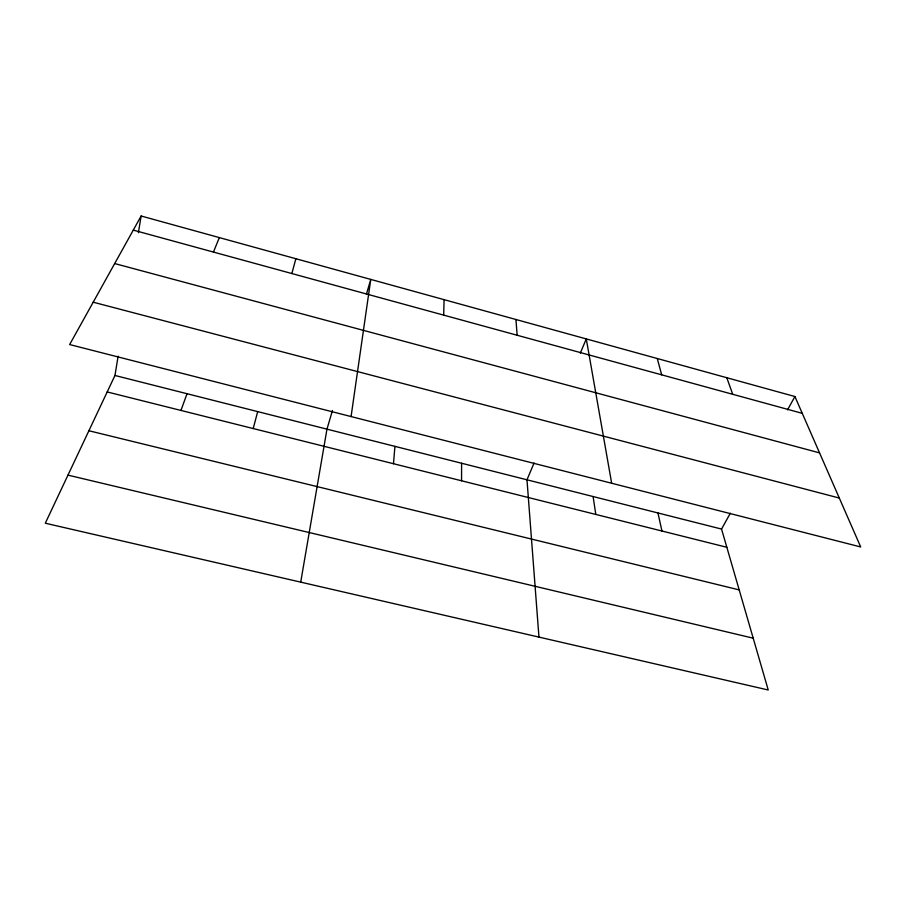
<?xml version="1.0" encoding="UTF-8"?>
<svg xmlns="http://www.w3.org/2000/svg" width="906" height="906" viewBox="0 0 906 906"><rect width="100%" height="100%" fill="white"/><g stroke="black" fill="none" stroke-linecap="round" stroke-linejoin="round"><path stroke-width="1.36" d="M461.562 480.78L461.596 463.238M443.668 315.129L444.099 299.66M393.476 463.713L394.937 446.364M351.075 416.556L370.758 279.41L366.454 294.133M730.327 513.215L721.55 529.07L768.231 689.998L45.3 523.215L114.96 375.469L118.131 356.16M138.392 232.717L141.132 216.002L794.913 396.534L860.7 546.964L69.649 344.552L141.132 216.002M300.713 582.139L326.975 429.15L332.445 410.475M253.204 428.549L257.689 411.607M291.868 273.544L295.854 258.731M180.94 410.429L187.032 393.714M213.454 252.072L219.331 237.599M534.076 462.977L526.986 479.795L538.957 637.099M580.304 353.125L586.284 338.923L611.663 483.238M787.529 409.874L794.913 396.534M67.973 475.129L753.203 638.198M88.901 430.746L739.194 589.897M107.191 391.947L726.838 547.281M114.96 375.469L721.55 529.07M93.205 302.196L839.307 498.051M114.688 263.555L819.556 452.875M133.284 230.113L802.263 413.34M726.805 377.734L732.716 394.291M657.28 358.527L661.674 374.835M657.937 512.955L661.958 531.018M593.09 496.533L595.808 514.438M515.933 319.501L517.156 335.254"/></g></svg>
